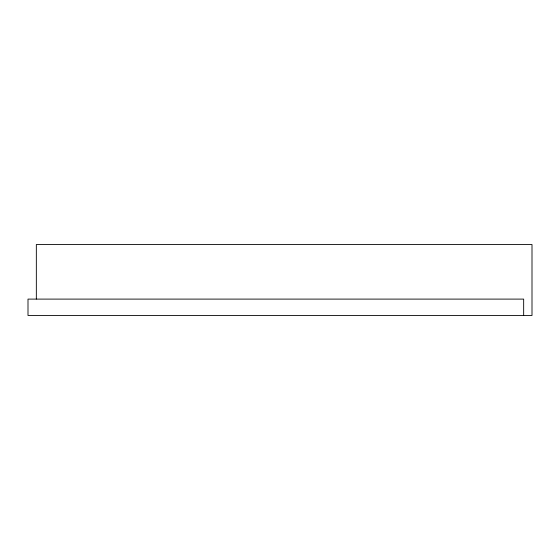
<?xml version="1.0" encoding="UTF-8"?>
<svg xmlns="http://www.w3.org/2000/svg" width="560" height="560" viewBox="0 0 560 560"><rect width="100%" height="100%" fill="white"/><g stroke="black" fill="none" stroke-linecap="round" stroke-linejoin="round"><path stroke-width="0.84" d="M523.663 315.483L523.663 299.103L28 299.103L28 315.483L532 315.483L532 244.517L36.337 244.517L36.337 299.04"/></g></svg>
